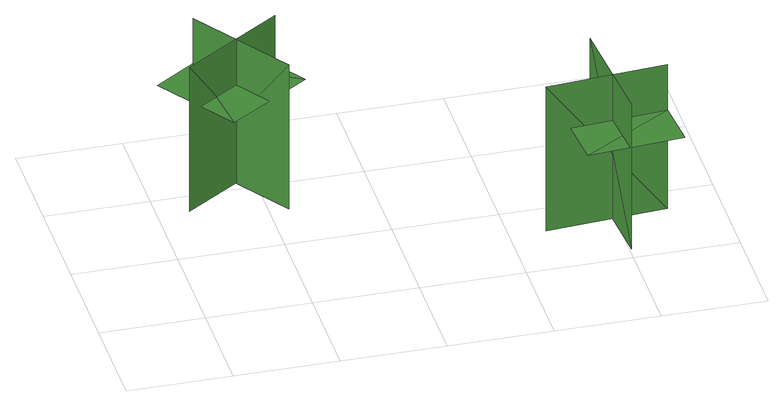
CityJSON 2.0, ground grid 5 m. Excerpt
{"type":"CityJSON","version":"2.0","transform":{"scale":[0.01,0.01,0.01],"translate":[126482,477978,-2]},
"CityObjects":{
"tree1":{"type":"SolitaryVegetationObject","geometry":[{"type":"MultiSurface","lod":"1","boundaries":[[[0,1,2]],[[0,2,3]],[[4,5,6]],[[4,6,7]],[[8,9,10]],[[8,10,11]],[[8,11,12]],[[8,12,13]]]}]},
"tree2":{"type":"SolitaryVegetationObject","geometry":[{"type":"MultiSurface","lod":"1","boundaries":[[[14,15,16]],[[14,16,17]],[[18,19,20]],[[18,20,21]],[[22,23,24]],[[22,24,25]],[[22,25,26]],[[22,26,27]]]}]}
},
"vertices":[
[627,1173,82],[144,850,82],[144,850,858],[627,1173,858],[262,1244,82],[262,1244,858],[584,760,858],[584,760,82],[262,1244,613],[60,1109,613],[318,723,613],[520,857,613],[721,992,613],[463,1378,613],
[2009,75,66],[1963,655,66],[1963,655,842],[2009,75,842],[2249,360,66],[2249,360,842],[1670,314,842],[1670,314,66],[2249,360,597],[2230,602,597],[1767,565,597],[1786,323,597],[1806,81,597],[2269,118,597]
]}
